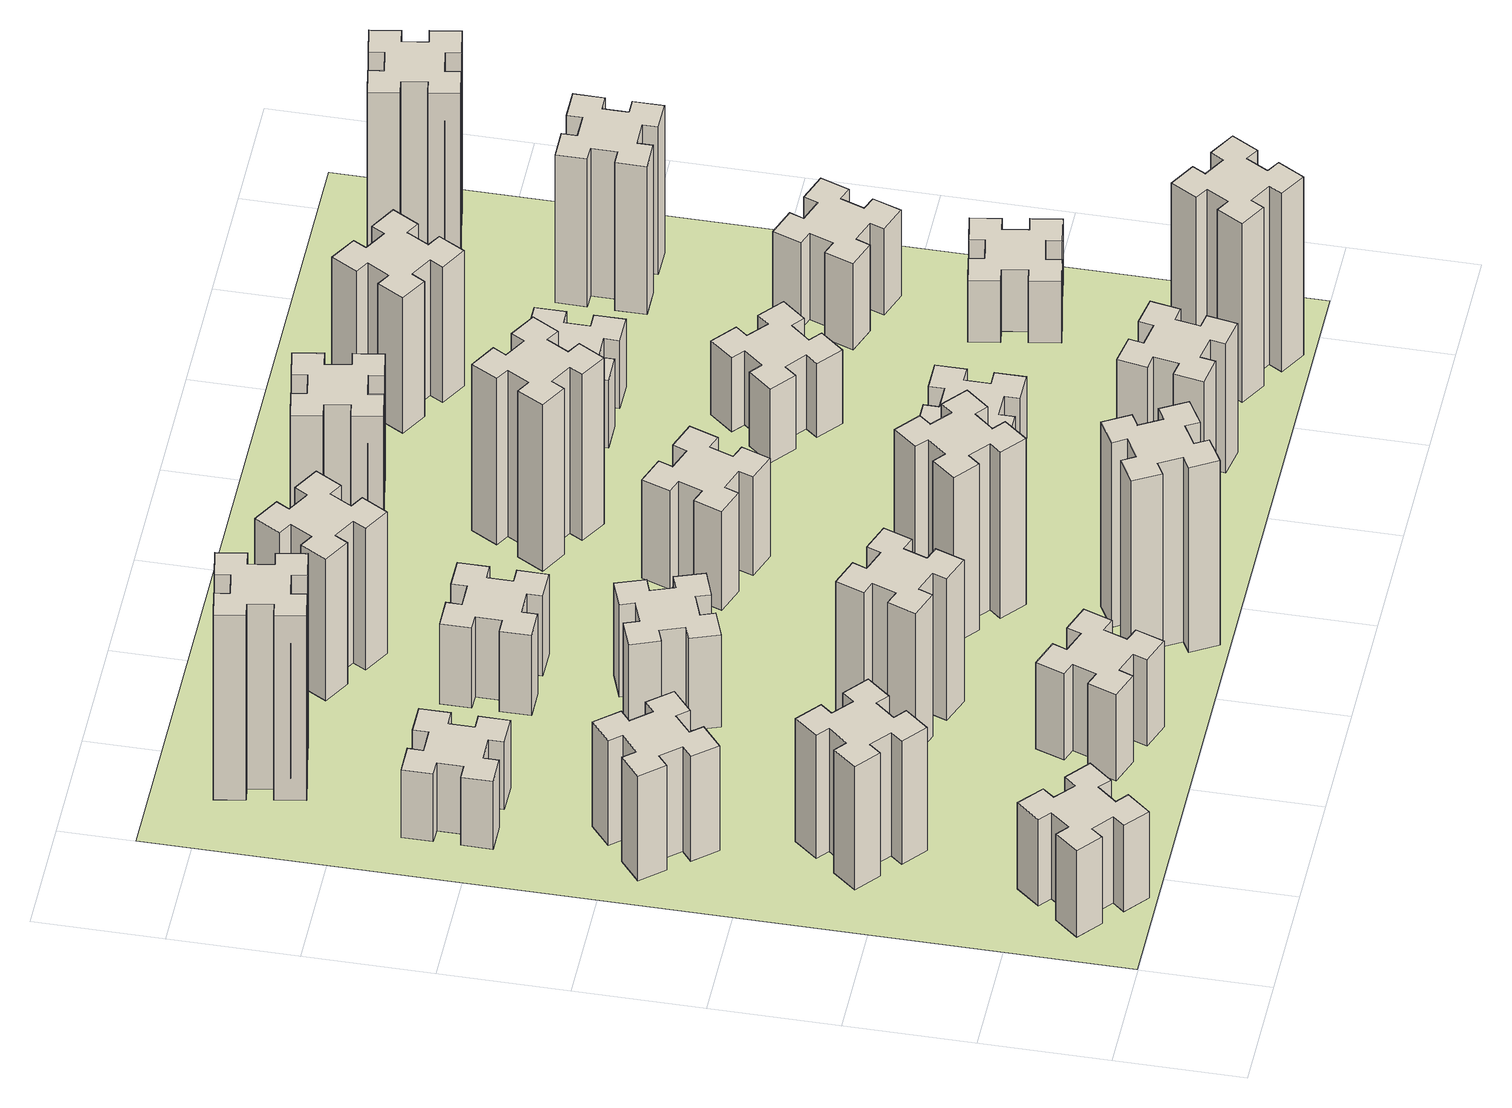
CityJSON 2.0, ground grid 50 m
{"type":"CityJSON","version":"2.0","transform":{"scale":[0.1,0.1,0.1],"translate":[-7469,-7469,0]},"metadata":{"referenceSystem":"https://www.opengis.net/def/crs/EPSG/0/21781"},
"CityObjects":{
"building1":{"type":"Building","attributes":{"class":"1000","function":"1000","usage":"1000","yearOfConstruction":2016,"roofType":"1000","measuredHeight":42,"storeysAboveGround":30,"storeysBelowGround":0},"geometry":[{"type":"Solid","lod":"1","boundaries":[[[[0,1,2,3,4,5,6,7,8,9,10,11,12,13,14,15,16,17,18,19]],[[17,16,20,21]],[[16,15,22,20]],[[15,14,23,22]],[[14,13,24,23]],[[13,12,25,24]],[[12,11,26,25]],[[11,10,27,26]],[[10,9,28,27]],[[9,8,29,28]],[[8,7,30,29]],[[7,6,31,30]],[[6,5,32,31]],[[5,4,33,32]],[[4,3,34,33]],[[3,2,35,34]],[[2,1,36,35]],[[1,0,37,36]],[[0,19,38,37]],[[19,18,39,38]],[[18,17,21,39]],[[24,25,26,27,28,29,30,31,32,33,34,35,36,37,38,39,21,20,22,23]]]]}]},
"building2":{"type":"Building","attributes":{"class":"1000","function":"1000","usage":"1000","yearOfConstruction":2016,"roofType":"1000","measuredHeight":60,"storeysAboveGround":30,"storeysBelowGround":0},"geometry":[{"type":"Solid","lod":"1","boundaries":[[[[40,41,42,43,44,45,46,47,48,49,50,51,52,53,54,55,56,57,58,59]],[[57,56,60,61]],[[56,55,62,60]],[[55,54,63,62]],[[54,53,64,63]],[[53,52,65,64]],[[52,51,66,65]],[[51,50,67,66]],[[50,49,68,67]],[[49,48,69,68]],[[48,47,70,69]],[[47,46,71,70]],[[46,45,72,71]],[[45,44,73,72]],[[44,43,74,73]],[[43,42,75,74]],[[42,41,76,75]],[[41,40,77,76]],[[40,59,78,77]],[[59,58,79,78]],[[58,57,61,79]],[[64,65,66,67,68,69,70,71,72,73,74,75,76,77,78,79,61,60,62,63]]]]}]},
"building3":{"type":"Building","attributes":{"class":"1000","function":"1000","usage":"1000","yearOfConstruction":2016,"roofType":"1000","measuredHeight":51,"storeysAboveGround":30,"storeysBelowGround":0},"geometry":[{"type":"Solid","lod":"1","boundaries":[[[[80,81,82,83,84,85,86,87,88,89,90,91,92,93,94,95,96,97,98,99]],[[97,96,100,101]],[[96,95,102,100]],[[95,94,103,102]],[[94,93,104,103]],[[93,92,105,104]],[[92,91,106,105]],[[91,90,107,106]],[[90,89,108,107]],[[89,88,109,108]],[[88,87,110,109]],[[87,86,111,110]],[[86,85,112,111]],[[85,84,113,112]],[[84,83,114,113]],[[83,82,115,114]],[[82,81,116,115]],[[81,80,117,116]],[[80,99,118,117]],[[99,98,119,118]],[[98,97,101,119]],[[104,105,106,107,108,109,110,111,112,113,114,115,116,117,118,119,101,100,102,103]]]]}]},
"building4":{"type":"Building","attributes":{"class":"1000","function":"1000","usage":"1000","yearOfConstruction":2016,"roofType":"1000","measuredHeight":33,"storeysAboveGround":30,"storeysBelowGround":0},"geometry":[{"type":"Solid","lod":"1","boundaries":[[[[120,121,122,123,124,125,126,127,128,129,130,131,132,133,134,135,136,137,138,139]],[[137,136,140,141]],[[136,135,142,140]],[[135,134,143,142]],[[134,133,144,143]],[[133,132,145,144]],[[132,131,146,145]],[[131,130,147,146]],[[130,129,148,147]],[[129,128,149,148]],[[128,127,150,149]],[[127,126,151,150]],[[126,125,152,151]],[[125,124,153,152]],[[124,123,154,153]],[[123,122,155,154]],[[122,121,156,155]],[[121,120,157,156]],[[120,139,158,157]],[[139,138,159,158]],[[138,137,141,159]],[[144,145,146,147,148,149,150,151,152,153,154,155,156,157,158,159,141,140,142,143]]]]}]},
"building5":{"type":"Building","attributes":{"class":"1000","function":"1000","usage":"1000","yearOfConstruction":2016,"roofType":"1000","measuredHeight":42,"storeysAboveGround":30,"storeysBelowGround":0},"geometry":[{"type":"Solid","lod":"1","boundaries":[[[[160,161,162,163,164,165,166,167,168,169,170,171,172,173,174,175,176,177,178,179]],[[177,176,180,181]],[[176,175,182,180]],[[175,174,183,182]],[[174,173,184,183]],[[173,172,185,184]],[[172,171,186,185]],[[171,170,187,186]],[[170,169,188,187]],[[169,168,189,188]],[[168,167,190,189]],[[167,166,191,190]],[[166,165,192,191]],[[165,164,193,192]],[[164,163,194,193]],[[163,162,195,194]],[[162,161,196,195]],[[161,160,197,196]],[[160,179,198,197]],[[179,178,199,198]],[[178,177,181,199]],[[184,185,186,187,188,189,190,191,192,193,194,195,196,197,198,199,181,180,182,183]]]]}]},
"building6":{"type":"Building","attributes":{"class":"1000","function":"1000","usage":"1000","yearOfConstruction":2016,"roofType":"1000","measuredHeight":90,"storeysAboveGround":30,"storeysBelowGround":0},"geometry":[{"type":"Solid","lod":"1","boundaries":[[[[200,201,202,203,204,205,206,207,208,209,210,211,212,213,214,215,216,217,218,219]],[[217,216,220,221]],[[216,215,222,220]],[[215,214,223,222]],[[214,213,224,223]],[[213,212,225,224]],[[212,211,226,225]],[[211,210,227,226]],[[210,209,228,227]],[[209,208,229,228]],[[208,207,230,229]],[[207,206,231,230]],[[206,205,232,231]],[[205,204,233,232]],[[204,203,234,233]],[[203,202,235,234]],[[202,201,236,235]],[[201,200,237,236]],[[200,219,238,237]],[[219,218,239,238]],[[218,217,221,239]],[[224,225,226,227,228,229,230,231,232,233,234,235,236,237,238,239,221,220,222,223]]]]}]},
"building7":{"type":"Building","attributes":{"class":"1000","function":"1000","usage":"1000","yearOfConstruction":2016,"roofType":"1000","measuredHeight":69,"storeysAboveGround":30,"storeysBelowGround":0},"geometry":[{"type":"Solid","lod":"1","boundaries":[[[[240,241,242,243,244,245,246,247,248,249,250,251,252,253,254,255,256,257,258,259]],[[257,256,260,261]],[[256,255,262,260]],[[255,254,263,262]],[[254,253,264,263]],[[253,252,265,264]],[[252,251,266,265]],[[251,250,267,266]],[[250,249,268,267]],[[249,248,269,268]],[[248,247,270,269]],[[247,246,271,270]],[[246,245,272,271]],[[245,244,273,272]],[[244,243,274,273]],[[243,242,275,274]],[[242,241,276,275]],[[241,240,277,276]],[[240,259,278,277]],[[259,258,279,278]],[[258,257,261,279]],[[264,265,266,267,268,269,270,271,272,273,274,275,276,277,278,279,261,260,262,263]]]]}]},
"building8":{"type":"Building","attributes":{"class":"1000","function":"1000","usage":"1000","yearOfConstruction":2016,"roofType":"1000","measuredHeight":45,"storeysAboveGround":30,"storeysBelowGround":0},"geometry":[{"type":"Solid","lod":"1","boundaries":[[[[280,281,282,283,284,285,286,287,288,289,290,291,292,293,294,295,296,297,298,299]],[[297,296,300,301]],[[296,295,302,300]],[[295,294,303,302]],[[294,293,304,303]],[[293,292,305,304]],[[292,291,306,305]],[[291,290,307,306]],[[290,289,308,307]],[[289,288,309,308]],[[288,287,310,309]],[[287,286,311,310]],[[286,285,312,311]],[[285,284,313,312]],[[284,283,314,313]],[[283,282,315,314]],[[282,281,316,315]],[[281,280,317,316]],[[280,299,318,317]],[[299,298,319,318]],[[298,297,301,319]],[[304,305,306,307,308,309,310,311,312,313,314,315,316,317,318,319,301,300,302,303]]]]}]},
"building9":{"type":"Building","attributes":{"class":"1000","function":"1000","usage":"1000","yearOfConstruction":2016,"roofType":"1000","measuredHeight":39,"storeysAboveGround":30,"storeysBelowGround":0},"geometry":[{"type":"Solid","lod":"1","boundaries":[[[[320,321,322,323,324,325,326,327,328,329,330,331,332,333,334,335,336,337,338,339]],[[337,336,340,341]],[[336,335,342,340]],[[335,334,343,342]],[[334,333,344,343]],[[333,332,345,344]],[[332,331,346,345]],[[331,330,347,346]],[[330,329,348,347]],[[329,328,349,348]],[[328,327,350,349]],[[327,326,351,350]],[[326,325,352,351]],[[325,324,353,352]],[[324,323,354,353]],[[323,322,355,354]],[[322,321,356,355]],[[321,320,357,356]],[[320,339,358,357]],[[339,338,359,358]],[[338,337,341,359]],[[344,345,346,347,348,349,350,351,352,353,354,355,356,357,358,359,341,340,342,343]]]]}]},
"building10":{"type":"Building","attributes":{"class":"1000","function":"1000","usage":"1000","yearOfConstruction":2016,"roofType":"1000","measuredHeight":90,"storeysAboveGround":30,"storeysBelowGround":0},"geometry":[{"type":"Solid","lod":"1","boundaries":[[[[360,361,362,363,364,365,366,367,368,369,370,371,372,373,374,375,376,377,378,379]],[[377,376,380,381]],[[376,375,382,380]],[[375,374,383,382]],[[374,373,384,383]],[[373,372,385,384]],[[372,371,386,385]],[[371,370,387,386]],[[370,369,388,387]],[[369,368,389,388]],[[368,367,390,389]],[[367,366,391,390]],[[366,365,392,391]],[[365,364,393,392]],[[364,363,394,393]],[[363,362,395,394]],[[362,361,396,395]],[[361,360,397,396]],[[360,379,398,397]],[[379,378,399,398]],[[378,377,381,399]],[[384,385,386,387,388,389,390,391,392,393,394,395,396,397,398,399,381,380,382,383]]]]}]},
"building11":{"type":"Building","attributes":{"class":"1000","function":"1000","usage":"1000","yearOfConstruction":2016,"roofType":"1000","measuredHeight":69,"storeysAboveGround":30,"storeysBelowGround":0},"geometry":[{"type":"Solid","lod":"1","boundaries":[[[[400,401,402,403,404,405,406,407,408,409,410,411,412,413,414,415,416,417,418,419]],[[417,416,420,421]],[[416,415,422,420]],[[415,414,423,422]],[[414,413,424,423]],[[413,412,425,424]],[[412,411,426,425]],[[411,410,427,426]],[[410,409,428,427]],[[409,408,429,428]],[[408,407,430,429]],[[407,406,431,430]],[[406,405,432,431]],[[405,404,433,432]],[[404,403,434,433]],[[403,402,435,434]],[[402,401,436,435]],[[401,400,437,436]],[[400,419,438,437]],[[419,418,439,438]],[[418,417,421,439]],[[424,425,426,427,428,429,430,431,432,433,434,435,436,437,438,439,421,420,422,423]]]]}]},
"building12":{"type":"Building","attributes":{"class":"1000","function":"1000","usage":"1000","yearOfConstruction":2016,"roofType":"1000","measuredHeight":81,"storeysAboveGround":30,"storeysBelowGround":0},"geometry":[{"type":"Solid","lod":"1","boundaries":[[[[440,441,442,443,444,445,446,447,448,449,450,451,452,453,454,455,456,457,458,459]],[[457,456,460,461]],[[456,455,462,460]],[[455,454,463,462]],[[454,453,464,463]],[[453,452,465,464]],[[452,451,466,465]],[[451,450,467,466]],[[450,449,468,467]],[[449,448,469,468]],[[448,447,470,469]],[[447,446,471,470]],[[446,445,472,471]],[[445,444,473,472]],[[444,443,474,473]],[[443,442,475,474]],[[442,441,476,475]],[[441,440,477,476]],[[440,459,478,477]],[[459,458,479,478]],[[458,457,461,479]],[[464,465,466,467,468,469,470,471,472,473,474,475,476,477,478,479,461,460,462,463]]]]}]},
"building13":{"type":"Building","attributes":{"class":"1000","function":"1000","usage":"1000","yearOfConstruction":2016,"roofType":"1000","measuredHeight":48,"storeysAboveGround":30,"storeysBelowGround":0},"geometry":[{"type":"Solid","lod":"1","boundaries":[[[[480,481,482,483,484,485,486,487,488,489,490,491,492,493,494,495,496,497,498,499]],[[497,496,500,501]],[[496,495,502,500]],[[495,494,503,502]],[[494,493,504,503]],[[493,492,505,504]],[[492,491,506,505]],[[491,490,507,506]],[[490,489,508,507]],[[489,488,509,508]],[[488,487,510,509]],[[487,486,511,510]],[[486,485,512,511]],[[485,484,513,512]],[[484,483,514,513]],[[483,482,515,514]],[[482,481,516,515]],[[481,480,517,516]],[[480,499,518,517]],[[499,498,519,518]],[[498,497,501,519]],[[504,505,506,507,508,509,510,511,512,513,514,515,516,517,518,519,501,500,502,503]]]]}]},
"building14":{"type":"Building","attributes":{"class":"1000","function":"1000","usage":"1000","yearOfConstruction":2016,"roofType":"1000","measuredHeight":81,"storeysAboveGround":30,"storeysBelowGround":0},"geometry":[{"type":"Solid","lod":"1","boundaries":[[[[520,521,522,523,524,525,526,527,528,529,530,531,532,533,534,535,536,537,538,539]],[[537,536,540,541]],[[536,535,542,540]],[[535,534,543,542]],[[534,533,544,543]],[[533,532,545,544]],[[532,531,546,545]],[[531,530,547,546]],[[530,529,548,547]],[[529,528,549,548]],[[528,527,550,549]],[[527,526,551,550]],[[526,525,552,551]],[[525,524,553,552]],[[524,523,554,553]],[[523,522,555,554]],[[522,521,556,555]],[[521,520,557,556]],[[520,539,558,557]],[[539,538,559,558]],[[538,537,541,559]],[[544,545,546,547,548,549,550,551,552,553,554,555,556,557,558,559,541,540,542,543]]]]}]},
"building15":{"type":"Building","attributes":{"class":"1000","function":"1000","usage":"1000","yearOfConstruction":2016,"roofType":"1000","measuredHeight":63,"storeysAboveGround":30,"storeysBelowGround":0},"geometry":[{"type":"Solid","lod":"1","boundaries":[[[[560,561,562,563,564,565,566,567,568,569,570,571,572,573,574,575,576,577,578,579]],[[577,576,580,581]],[[576,575,582,580]],[[575,574,583,582]],[[574,573,584,583]],[[573,572,585,584]],[[572,571,586,585]],[[571,570,587,586]],[[570,569,588,587]],[[569,568,589,588]],[[568,567,590,589]],[[567,566,591,590]],[[566,565,592,591]],[[565,564,593,592]],[[564,563,594,593]],[[563,562,595,594]],[[562,561,596,595]],[[561,560,597,596]],[[560,579,598,597]],[[579,578,599,598]],[[578,577,581,599]],[[584,585,586,587,588,589,590,591,592,593,594,595,596,597,598,599,581,580,582,583]]]]}]},
"building16":{"type":"Building","attributes":{"class":"1000","function":"1000","usage":"1000","yearOfConstruction":2016,"roofType":"1000","measuredHeight":30,"storeysAboveGround":30,"storeysBelowGround":0},"geometry":[{"type":"Solid","lod":"1","boundaries":[[[[600,601,602,603,604,605,606,607,608,609,610,611,612,613,614,615,616,617,618,619]],[[617,616,620,621]],[[616,615,622,620]],[[615,614,623,622]],[[614,613,624,623]],[[613,612,625,624]],[[612,611,626,625]],[[611,610,627,626]],[[610,609,628,627]],[[609,608,629,628]],[[608,607,630,629]],[[607,606,631,630]],[[606,605,632,631]],[[605,604,633,632]],[[604,603,634,633]],[[603,602,635,634]],[[602,601,636,635]],[[601,600,637,636]],[[600,619,638,637]],[[619,618,639,638]],[[618,617,621,639]],[[624,625,626,627,628,629,630,631,632,633,634,635,636,637,638,639,621,620,622,623]]]]}]},
"building17":{"type":"Building","attributes":{"class":"1000","function":"1000","usage":"1000","yearOfConstruction":2016,"roofType":"1000","measuredHeight":57,"storeysAboveGround":30,"storeysBelowGround":0},"geometry":[{"type":"Solid","lod":"1","boundaries":[[[[640,641,642,643,644,645,646,647,648,649,650,651,652,653,654,655,656,657,658,659]],[[657,656,660,661]],[[656,655,662,660]],[[655,654,663,662]],[[654,653,664,663]],[[653,652,665,664]],[[652,651,666,665]],[[651,650,667,666]],[[650,649,668,667]],[[649,648,669,668]],[[648,647,670,669]],[[647,646,671,670]],[[646,645,672,671]],[[645,644,673,672]],[[644,643,674,673]],[[643,642,675,674]],[[642,641,676,675]],[[641,640,677,676]],[[640,659,678,677]],[[659,658,679,678]],[[658,657,661,679]],[[664,665,666,667,668,669,670,671,672,673,674,675,676,677,678,679,661,660,662,663]]]]}]},
"building18":{"type":"Building","attributes":{"class":"1000","function":"1000","usage":"1000","yearOfConstruction":2016,"roofType":"1000","measuredHeight":36,"storeysAboveGround":30,"storeysBelowGround":0},"geometry":[{"type":"Solid","lod":"1","boundaries":[[[[680,681,682,683,684,685,686,687,688,689,690,691,692,693,694,695,696,697,698,699]],[[697,696,700,701]],[[696,695,702,700]],[[695,694,703,702]],[[694,693,704,703]],[[693,692,705,704]],[[692,691,706,705]],[[691,690,707,706]],[[690,689,708,707]],[[689,688,709,708]],[[688,687,710,709]],[[687,686,711,710]],[[686,685,712,711]],[[685,684,713,712]],[[684,683,714,713]],[[683,682,715,714]],[[682,681,716,715]],[[681,680,717,716]],[[680,699,718,717]],[[699,698,719,718]],[[698,697,701,719]],[[704,705,706,707,708,709,710,711,712,713,714,715,716,717,718,719,701,700,702,703]]]]}]},
"building19":{"type":"Building","attributes":{"class":"1000","function":"1000","usage":"1000","yearOfConstruction":2016,"roofType":"1000","measuredHeight":33,"storeysAboveGround":30,"storeysBelowGround":0},"geometry":[{"type":"Solid","lod":"1","boundaries":[[[[720,721,722,723,724,725,726,727,728,729,730,731,732,733,734,735,736,737,738,739]],[[737,736,740,741]],[[736,735,742,740]],[[735,734,743,742]],[[734,733,744,743]],[[733,732,745,744]],[[732,731,746,745]],[[731,730,747,746]],[[730,729,748,747]],[[729,728,749,748]],[[728,727,750,749]],[[727,726,751,750]],[[726,725,752,751]],[[725,724,753,752]],[[724,723,754,753]],[[723,722,755,754]],[[722,721,756,755]],[[721,720,757,756]],[[720,739,758,757]],[[739,738,759,758]],[[738,737,741,759]],[[744,745,746,747,748,749,750,751,752,753,754,755,756,757,758,759,741,740,742,743]]]]}]},
"building20":{"type":"Building","attributes":{"class":"1000","function":"1000","usage":"1000","yearOfConstruction":2016,"roofType":"1000","measuredHeight":87,"storeysAboveGround":30,"storeysBelowGround":0},"geometry":[{"type":"Solid","lod":"1","boundaries":[[[[760,761,762,763,764,765,766,767,768,769,770,771,772,773,774,775,776,777,778,779]],[[777,776,780,781]],[[776,775,782,780]],[[775,774,783,782]],[[774,773,784,783]],[[773,772,785,784]],[[772,771,786,785]],[[771,770,787,786]],[[770,769,788,787]],[[769,768,789,788]],[[768,767,790,789]],[[767,766,791,790]],[[766,765,792,791]],[[765,764,793,792]],[[764,763,794,793]],[[763,762,795,794]],[[762,761,796,795]],[[761,760,797,796]],[[760,779,798,797]],[[779,778,799,798]],[[778,777,781,799]],[[784,785,786,787,788,789,790,791,792,793,794,795,796,797,798,799,781,780,782,783]]]]}]},
"building21":{"type":"Building","attributes":{"class":"1000","function":"1000","usage":"1000","yearOfConstruction":2016,"roofType":"1000","measuredHeight":66,"storeysAboveGround":30,"storeysBelowGround":0},"geometry":[{"type":"Solid","lod":"1","boundaries":[[[[800,801,802,803,804,805,806,807,808,809,810,811,812,813,814,815,816,817,818,819]],[[817,816,820,821]],[[816,815,822,820]],[[815,814,823,822]],[[814,813,824,823]],[[813,812,825,824]],[[812,811,826,825]],[[811,810,827,826]],[[810,809,828,827]],[[809,808,829,828]],[[808,807,830,829]],[[807,806,831,830]],[[806,805,832,831]],[[805,804,833,832]],[[804,803,834,833]],[[803,802,835,834]],[[802,801,836,835]],[[801,800,837,836]],[[800,819,838,837]],[[819,818,839,838]],[[818,817,821,839]],[[824,825,826,827,828,829,830,831,832,833,834,835,836,837,838,839,821,820,822,823]]]]}]},
"building22":{"type":"Building","attributes":{"class":"1000","function":"1000","usage":"1000","yearOfConstruction":2016,"roofType":"1000","measuredHeight":30,"storeysAboveGround":30,"storeysBelowGround":0},"geometry":[{"type":"Solid","lod":"1","boundaries":[[[[840,841,842,843,844,845,846,847,848,849,850,851,852,853,854,855,856,857,858,859]],[[857,856,860,861]],[[856,855,862,860]],[[855,854,863,862]],[[854,853,864,863]],[[853,852,865,864]],[[852,851,866,865]],[[851,850,867,866]],[[850,849,868,867]],[[849,848,869,868]],[[848,847,870,869]],[[847,846,871,870]],[[846,845,872,871]],[[845,844,873,872]],[[844,843,874,873]],[[843,842,875,874]],[[842,841,876,875]],[[841,840,877,876]],[[840,859,878,877]],[[859,858,879,878]],[[858,857,861,879]],[[864,865,866,867,868,869,870,871,872,873,874,875,876,877,878,879,861,860,862,863]]]]}]},
"building23":{"type":"Building","attributes":{"class":"1000","function":"1000","usage":"1000","yearOfConstruction":2016,"roofType":"1000","measuredHeight":42,"storeysAboveGround":30,"storeysBelowGround":0},"geometry":[{"type":"Solid","lod":"1","boundaries":[[[[880,881,882,883,884,885,886,887,888,889,890,891,892,893,894,895,896,897,898,899]],[[897,896,900,901]],[[896,895,902,900]],[[895,894,903,902]],[[894,893,904,903]],[[893,892,905,904]],[[892,891,906,905]],[[891,890,907,906]],[[890,889,908,907]],[[889,888,909,908]],[[888,887,910,909]],[[887,886,911,910]],[[886,885,912,911]],[[885,884,913,912]],[[884,883,914,913]],[[883,882,915,914]],[[882,881,916,915]],[[881,880,917,916]],[[880,899,918,917]],[[899,898,919,918]],[[898,897,901,919]],[[904,905,906,907,908,909,910,911,912,913,914,915,916,917,918,919,901,900,902,903]]]]}]},
"building24":{"type":"Building","attributes":{"class":"1000","function":"1000","usage":"1000","yearOfConstruction":2016,"roofType":"1000","measuredHeight":72,"storeysAboveGround":30,"storeysBelowGround":0},"geometry":[{"type":"Solid","lod":"1","boundaries":[[[[920,921,922,923,924,925,926,927,928,929,930,931,932,933,934,935,936,937,938,939]],[[937,936,940,941]],[[936,935,942,940]],[[935,934,943,942]],[[934,933,944,943]],[[933,932,945,944]],[[932,931,946,945]],[[931,930,947,946]],[[930,929,948,947]],[[929,928,949,948]],[[928,927,950,949]],[[927,926,951,950]],[[926,925,952,951]],[[925,924,953,952]],[[924,923,954,953]],[[923,922,955,954]],[[922,921,956,955]],[[921,920,957,956]],[[920,939,958,957]],[[939,938,959,958]],[[938,937,941,959]],[[944,945,946,947,948,949,950,951,952,953,954,955,956,957,958,959,941,940,942,943]]]]}]},
"building25":{"type":"Building","attributes":{"class":"1000","function":"1000","usage":"1000","yearOfConstruction":2016,"roofType":"1000","measuredHeight":84,"storeysAboveGround":30,"storeysBelowGround":0},"geometry":[{"type":"Solid","lod":"1","boundaries":[[[[960,961,962,963,964,965,966,967,968,969,970,971,972,973,974,975,976,977,978,979]],[[977,976,980,981]],[[976,975,982,980]],[[975,974,983,982]],[[974,973,984,983]],[[973,972,985,984]],[[972,971,986,985]],[[971,970,987,986]],[[970,969,988,987]],[[969,968,989,988]],[[968,967,990,989]],[[967,966,991,990]],[[966,965,992,991]],[[965,964,993,992]],[[964,963,994,993]],[[963,962,995,994]],[[962,961,996,995]],[[961,960,997,996]],[[960,979,998,997]],[[979,978,999,998]],[[978,977,981,999]],[[984,985,986,987,988,989,990,991,992,993,994,995,996,997,998,999,981,980,982,983]]]]}]},
"landuse1":{"type":"LandUse","attributes":{"name":"plot1","function":"1010"},"geometry":[{"type":"MultiSurface","lod":"1","boundaries":[[[1000,1001,1002,1003]]]}]}
},
"vertices":[
[266,223,0],[343,159,0],[304,113,0],[396,36,0],[473,128,0],[427,166,0],[492,243,0],[538,204,0],[615,296,0],[523,373,0],[484,327,0],[408,392,0],[446,438,0],[354,515,0],[277,423,0],[323,384,0],[259,308,0],[213,346,0],[136,254,0],[228,177,0],[259,308,420],[213,346,420],[323,384,420],[277,423,420],[354,515,420],[446,438,420],[408,392,420],[484,327,420],[523,373,420],[615,296,420],[538,204,420],[492,243,420],[427,166,420],[473,128,420],[396,36,420],[304,113,420],[343,159,420],[266,223,420],[228,177,420],[136,254,420],
[527,1006,0],[592,1083,0],[638,1044,0],[715,1136,0],[623,1213,0],[584,1167,0],[508,1232,0],[546,1278,0],[454,1355,0],[377,1263,0],[423,1224,0],[359,1148,0],[313,1186,0],[236,1094,0],[328,1017,0],[366,1063,0],[443,999,0],[404,953,0],[496,876,0],[573,968,0],[443,999,600],[404,953,600],[366,1063,600],[328,1017,600],[236,1094,600],[313,1186,600],[359,1148,600],[423,1224,600],[377,1263,600],[454,1355,600],[546,1278,600],[508,1232,600],[584,1167,600],[623,1213,600],[715,1136,600],[638,1044,600],[592,1083,600],[527,1006,600],[573,968,600],[496,876,600],
[492,1888,0],[427,1964,0],[473,2003,0],[396,2095,0],[304,2018,0],[343,1972,0],[266,1907,0],[228,1953,0],[136,1876,0],[213,1784,0],[259,1823,0],[323,1746,0],[277,1708,0],[354,1616,0],[446,1693,0],[408,1739,0],[484,1803,0],[523,1757,0],[615,1834,0],[538,1926,0],[484,1803,510],[523,1757,510],[408,1739,510],[446,1693,510],[354,1616,510],[277,1708,510],[323,1746,510],[259,1823,510],[213,1784,510],[136,1876,510],[228,1953,510],[266,1907,510],[343,1972,510],[304,2018,510],[396,2095,510],[473,2003,510],[427,1964,510],[492,1888,510],[538,1926,510],[615,1834,510],
[485,2545,0],[485,2645,0],[545,2645,0],[545,2765,0],[425,2765,0],[425,2705,0],[325,2705,0],[325,2765,0],[205,2765,0],[205,2645,0],[265,2645,0],[265,2545,0],[205,2545,0],[205,2425,0],[325,2425,0],[325,2485,0],[425,2485,0],[425,2425,0],[545,2425,0],[545,2545,0],[425,2485,330],[425,2425,330],[325,2485,330],[325,2425,330],[205,2425,330],[205,2545,330],[265,2545,330],[265,2645,330],[205,2645,330],[205,2765,330],[325,2765,330],[325,2705,330],[425,2705,330],[425,2765,330],[545,2765,330],[545,2645,330],[485,2645,330],[485,2545,330],[545,2545,330],[545,2425,330],
[1302,291,0],[1336,385,0],[1392,364,0],[1433,477,0],[1320,518,0],[1300,462,0],[1206,496,0],[1227,552,0],[1114,593,0],[1073,480,0],[1129,460,0],[1095,366,0],[1039,387,0],[997,274,0],[1110,233,0],[1131,289,0],[1225,255,0],[1204,199,0],[1317,157,0],[1358,270,0],[1225,255,420],[1204,199,420],[1131,289,420],[1110,233,420],[997,274,420],[1039,387,420],[1095,366,420],[1129,460,420],[1073,480,420],[1114,593,420],[1227,552,420],[1206,496,420],[1300,462,420],[1320,518,420],[1433,477,420],[1392,364,420],[1336,385,420],[1302,291,420],[1358,270,420],[1317,157,420],
[592,3305,0],[575,3404,0],[634,3414,0],[613,3532,0],[495,3511,0],[505,3452,0],[407,3435,0],[397,3494,0],[278,3473,0],[299,3355,0],[358,3365,0],[376,3267,0],[317,3257,0],[337,3138,0],[456,3159,0],[445,3218,0],[544,3236,0],[554,3177,0],[672,3197,0],[651,3316,0],[544,3236,900],[554,3177,900],[445,3218,900],[456,3159,900],[337,3138,900],[317,3257,900],[376,3267,900],[358,3365,900],[299,3355,900],[278,3473,900],[397,3494,900],[407,3435,900],[505,3452,900],[495,3511,900],[613,3532,900],[634,3414,900],[575,3404,900],[592,3305,900],[651,3316,900],[672,3197,900],
[1302,1031,0],[1336,1125,0],[1392,1104,0],[1433,1217,0],[1320,1258,0],[1300,1202,0],[1206,1236,0],[1227,1292,0],[1114,1333,0],[1073,1220,0],[1129,1200,0],[1095,1106,0],[1039,1127,0],[997,1014,0],[1110,973,0],[1131,1029,0],[1225,995,0],[1204,939,0],[1317,897,0],[1358,1010,0],[1225,995,690],[1204,939,690],[1131,1029,690],[1110,973,690],[997,1014,690],[1039,1127,690],[1095,1106,690],[1129,1200,690],[1073,1220,690],[1114,1333,690],[1227,1292,690],[1206,1236,690],[1300,1202,690],[1320,1258,690],[1433,1217,690],[1392,1104,690],[1336,1125,690],[1302,1031,690],[1358,1010,690],[1317,897,690],
[995,1965,0],[1029,1871,0],[973,1850,0],[1014,1737,0],[1127,1779,0],[1106,1835,0],[1200,1869,0],[1220,1813,0],[1333,1854,0],[1292,1967,0],[1236,1946,0],[1202,2040,0],[1258,2060,0],[1217,2173,0],[1104,2132,0],[1125,2076,0],[1031,2042,0],[1010,2098,0],[897,2057,0],[939,1944,0],[1031,2042,450],[1010,2098,450],[1125,2076,450],[1104,2132,450],[1217,2173,450],[1258,2060,450],[1202,2040,450],[1236,1946,450],[1292,1967,450],[1333,1854,450],[1220,1813,450],[1200,1869,450],[1106,1835,450],[1127,1779,450],[1014,1737,450],[973,1850,450],[1029,1871,450],[995,1965,450],[939,1944,450],[897,2057,450],
[1005,2645,0],[1005,2545,0],[945,2545,0],[945,2425,0],[1065,2425,0],[1065,2485,0],[1165,2485,0],[1165,2425,0],[1285,2425,0],[1285,2545,0],[1225,2545,0],[1225,2645,0],[1285,2645,0],[1285,2765,0],[1165,2765,0],[1165,2705,0],[1065,2705,0],[1065,2765,0],[945,2765,0],[945,2645,0],[1065,2705,390],[1065,2765,390],[1165,2705,390],[1165,2765,390],[1285,2765,390],[1285,2645,390],[1225,2645,390],[1225,2545,390],[1285,2545,390],[1285,2425,390],[1165,2425,390],[1165,2485,390],[1065,2485,390],[1065,2425,390],[945,2425,390],[945,2545,390],[1005,2545,390],[1005,2645,390],[945,2645,390],[945,2765,390],
[1844,396,0],[1757,346,0],[1727,398,0],[1623,338,0],[1683,234,0],[1735,264,0],[1785,177,0],[1733,147,0],[1793,43,0],[1897,103,0],[1867,155,0],[1954,205,0],[1984,153,0],[2088,213,0],[2028,317,0],[1976,287,0],[1926,374,0],[1978,404,0],[1918,508,0],[1814,448,0],[1926,374,900],[1978,404,900],[1976,287,900],[2028,317,900],[2088,213,900],[1984,153,900],[1954,205,900],[1867,155,900],[1897,103,900],[1793,43,900],[1733,147,900],[1785,177,900],[1735,264,900],[1683,234,900],[1623,338,900],[1727,398,900],[1757,346,900],[1844,396,900],[1814,448,900],[1918,508,900],
[1186,3137,0],[1236,3224,0],[1288,3194,0],[1348,3298,0],[1244,3358,0],[1214,3306,0],[1127,3356,0],[1157,3408,0],[1053,3468,0],[993,3364,0],[1045,3334,0],[995,3247,0],[943,3277,0],[883,3173,0],[987,3113,0],[1017,3165,0],[1104,3115,0],[1074,3063,0],[1178,3003,0],[1238,3107,0],[1104,3115,690],[1074,3063,690],[1017,3165,690],[987,3113,690],[883,3173,690],[943,3277,690],[995,3247,690],[1045,3334,690],[993,3364,690],[1053,3468,690],[1157,3408,690],[1127,3356,690],[1214,3306,690],[1244,3358,690],[1348,3298,690],[1288,3194,690],[1236,3224,690],[1186,3137,690],[1238,3107,690],[1178,3003,690],
[1964,1067,0],[1888,1132,0],[1926,1178,0],[1834,1255,0],[1757,1163,0],[1803,1124,0],[1739,1048,0],[1693,1086,0],[1616,994,0],[1708,917,0],[1746,963,0],[1823,899,0],[1784,853,0],[1876,776,0],[1953,868,0],[1907,906,0],[1972,983,0],[2018,944,0],[2095,1036,0],[2003,1113,0],[1972,983,810],[2018,944,810],[1907,906,810],[1953,868,810],[1876,776,810],[1784,853,810],[1823,899,810],[1746,963,810],[1708,917,810],[1616,994,810],[1693,1086,810],[1739,1048,810],[1803,1124,810],[1757,1163,810],[1834,1255,810],[1926,1178,810],[1888,1132,810],[1964,1067,810],[2003,1113,810],[2095,1036,810],
[1940,2042,0],[1846,2076,0],[1867,2132,0],[1754,2173,0],[1713,2060,0],[1769,2040,0],[1735,1946,0],[1679,1967,0],[1637,1854,0],[1750,1813,0],[1771,1869,0],[1865,1835,0],[1844,1779,0],[1957,1737,0],[1998,1850,0],[1942,1871,0],[1976,1965,0],[2032,1944,0],[2073,2057,0],[1960,2098,0],[1976,1965,480],[2032,1944,480],[1942,1871,480],[1998,1850,480],[1957,1737,480],[1844,1779,480],[1865,1835,480],[1771,1869,480],[1750,1813,480],[1637,1854,480],[1679,1967,480],[1735,1946,480],[1769,2040,480],[1713,2060,480],[1754,2173,480],[1867,2132,480],[1846,2076,480],[1940,2042,480],[1960,2098,480],[2073,2057,480],
[2054,2666,0],[1967,2716,0],[1997,2768,0],[1893,2828,0],[1833,2724,0],[1885,2694,0],[1835,2607,0],[1783,2637,0],[1723,2533,0],[1827,2473,0],[1857,2525,0],[1944,2475,0],[1914,2423,0],[2018,2363,0],[2078,2467,0],[2026,2497,0],[2076,2584,0],[2128,2554,0],[2188,2658,0],[2084,2718,0],[2076,2584,810],[2128,2554,810],[2026,2497,810],[2078,2467,810],[2018,2363,810],[1914,2423,810],[1944,2475,810],[1857,2525,810],[1827,2473,810],[1723,2533,810],[1783,2637,810],[1835,2607,810],[1885,2694,810],[1833,2724,810],[1893,2828,810],[1997,2768,810],[1967,2716,810],[2054,2666,810],[2084,2718,810],[2188,2658,810],
[2764,475,0],[2665,492,0],[2676,551,0],[2557,572,0],[2537,454,0],[2596,444,0],[2578,345,0],[2519,356,0],[2498,237,0],[2617,217,0],[2627,276,0],[2725,258,0],[2715,199,0],[2833,178,0],[2854,297,0],[2795,307,0],[2812,405,0],[2871,395,0],[2892,513,0],[2774,534,0],[2812,405,630],[2871,395,630],[2795,307,630],[2854,297,630],[2833,178,630],[2715,199,630],[2725,258,630],[2627,276,630],[2617,217,630],[2498,237,630],[2519,356,630],[2578,345,630],[2596,444,630],[2537,454,630],[2557,572,630],[2676,551,630],[2665,492,630],[2764,475,630],[2774,534,630],[2892,513,630],
[2485,1165,0],[2485,1065,0],[2425,1065,0],[2425,945,0],[2545,945,0],[2545,1005,0],[2645,1005,0],[2645,945,0],[2765,945,0],[2765,1065,0],[2705,1065,0],[2705,1165,0],[2765,1165,0],[2765,1285,0],[2645,1285,0],[2645,1225,0],[2545,1225,0],[2545,1285,0],[2425,1285,0],[2425,1165,0],[2545,1225,300],[2545,1285,300],[2645,1225,300],[2645,1285,300],[2765,1285,300],[2765,1165,300],[2705,1165,300],[2705,1065,300],[2765,1065,300],[2765,945,300],[2645,945,300],[2645,1005,300],[2545,1005,300],[2545,945,300],[2425,945,300],[2425,1065,300],[2485,1065,300],[2485,1165,300],[2425,1165,300],[2425,1285,300],
[1838,3365,0],[1856,3267,0],[1797,3257,0],[1817,3138,0],[1936,3159,0],[1925,3218,0],[2024,3236,0],[2034,3177,0],[2152,3197,0],[2131,3316,0],[2072,3305,0],[2055,3404,0],[2114,3414,0],[2093,3532,0],[1975,3511,0],[1985,3452,0],[1887,3435,0],[1877,3494,0],[1758,3473,0],[1779,3355,0],[1887,3435,570],[1877,3494,570],[1985,3452,570],[1975,3511,570],[2093,3532,570],[2114,3414,570],[2055,3404,570],[2072,3305,570],[2131,3316,570],[2152,3197,570],[2034,3177,570],[2024,3236,570],[1925,3218,570],[1936,3159,570],[1817,3138,570],[1797,3257,570],[1856,3267,570],[1838,3365,570],[1779,3355,570],[1758,3473,570],
[2747,1746,0],[2812,1823,0],[2858,1784,0],[2935,1876,0],[2843,1953,0],[2804,1907,0],[2728,1972,0],[2766,2018,0],[2674,2095,0],[2597,2003,0],[2643,1964,0],[2579,1888,0],[2533,1926,0],[2456,1834,0],[2548,1757,0],[2586,1803,0],[2663,1739,0],[2624,1693,0],[2716,1616,0],[2793,1708,0],[2663,1739,360],[2624,1693,360],[2586,1803,360],[2548,1757,360],[2456,1834,360],[2533,1926,360],[2579,1888,360],[2643,1964,360],[2597,2003,360],[2674,2095,360],[2766,2018,360],[2728,1972,360],[2804,1907,360],[2843,1953,360],[2935,1876,360],[2858,1784,360],[2812,1823,360],[2747,1746,360],[2793,1708,360],[2716,1616,360],
[2545,2485,0],[2645,2485,0],[2645,2425,0],[2765,2425,0],[2765,2545,0],[2705,2545,0],[2705,2645,0],[2765,2645,0],[2765,2765,0],[2645,2765,0],[2645,2705,0],[2545,2705,0],[2545,2765,0],[2425,2765,0],[2425,2645,0],[2485,2645,0],[2485,2545,0],[2425,2545,0],[2425,2425,0],[2545,2425,0],[2485,2545,330],[2425,2545,330],[2485,2645,330],[2425,2645,330],[2425,2765,330],[2545,2765,330],[2545,2705,330],[2645,2705,330],[2645,2765,330],[2765,2765,330],[2765,2645,330],[2705,2645,330],[2705,2545,330],[2765,2545,330],[2765,2425,330],[2645,2425,330],[2645,2485,330],[2545,2485,330],[2545,2425,330],[2425,2425,330],
[3265,374,0],[3215,287,0],[3163,317,0],[3103,213,0],[3207,153,0],[3237,205,0],[3324,155,0],[3294,103,0],[3398,43,0],[3458,147,0],[3406,177,0],[3456,264,0],[3508,234,0],[3568,338,0],[3464,398,0],[3434,346,0],[3347,396,0],[3377,448,0],[3273,508,0],[3213,404,0],[3347,396,870],[3377,448,870],[3434,346,870],[3464,398,870],[3568,338,870],[3508,234,870],[3456,264,870],[3406,177,870],[3458,147,870],[3398,43,870],[3294,103,870],[3324,155,870],[3237,205,870],[3207,153,870],[3103,213,870],[3163,317,870],[3215,287,870],[3265,374,870],[3213,404,870],[3273,508,870],
[2694,3306,0],[2607,3356,0],[2637,3408,0],[2533,3468,0],[2473,3364,0],[2525,3334,0],[2475,3247,0],[2423,3277,0],[2363,3173,0],[2467,3113,0],[2497,3165,0],[2584,3115,0],[2554,3063,0],[2658,3003,0],[2718,3107,0],[2666,3137,0],[2716,3224,0],[2768,3194,0],[2828,3298,0],[2724,3358,0],[2716,3224,660],[2768,3194,660],[2666,3137,660],[2718,3107,660],[2658,3003,660],[2554,3063,660],[2584,3115,660],[2497,3165,660],[2467,3113,660],[2363,3173,660],[2423,3277,660],[2475,3247,660],[2525,3334,660],[2473,3364,660],[2533,3468,660],[2637,3408,660],[2607,3356,660],[2694,3306,660],[2724,3358,660],[2828,3298,660],
[3552,1085,0],[3535,1184,0],[3594,1194,0],[3573,1312,0],[3455,1291,0],[3465,1232,0],[3367,1215,0],[3357,1274,0],[3238,1253,0],[3259,1135,0],[3318,1145,0],[3336,1047,0],[3277,1037,0],[3297,918,0],[3416,939,0],[3405,998,0],[3504,1016,0],[3514,957,0],[3632,977,0],[3611,1096,0],[3504,1016,300],[3514,957,300],[3405,998,300],[3416,939,300],[3297,918,300],[3277,1037,300],[3336,1047,300],[3318,1145,300],[3259,1135,300],[3238,1253,300],[3357,1274,300],[3367,1215,300],[3465,1232,300],[3455,1291,300],[3573,1312,300],[3594,1194,300],[3535,1184,300],[3552,1085,300],[3611,1096,300],[3632,977,300],
[3420,1842,0],[3326,1876,0],[3347,1932,0],[3234,1973,0],[3193,1860,0],[3249,1840,0],[3215,1746,0],[3159,1767,0],[3117,1654,0],[3230,1613,0],[3251,1669,0],[3345,1635,0],[3324,1579,0],[3437,1537,0],[3478,1650,0],[3422,1671,0],[3456,1765,0],[3512,1744,0],[3553,1857,0],[3440,1898,0],[3456,1765,420],[3512,1744,420],[3422,1671,420],[3478,1650,420],[3437,1537,420],[3324,1579,420],[3345,1635,420],[3251,1669,420],[3230,1613,420],[3117,1654,420],[3159,1767,420],[3215,1746,420],[3249,1840,420],[3193,1860,420],[3234,1973,420],[3347,1932,420],[3326,1876,420],[3420,1842,420],[3440,1898,420],[3553,1857,420],
[3385,2705,0],[3285,2705,0],[3285,2765,0],[3165,2765,0],[3165,2645,0],[3225,2645,0],[3225,2545,0],[3165,2545,0],[3165,2425,0],[3285,2425,0],[3285,2485,0],[3385,2485,0],[3385,2425,0],[3505,2425,0],[3505,2545,0],[3445,2545,0],[3445,2645,0],[3505,2645,0],[3505,2765,0],[3385,2765,0],[3445,2645,720],[3505,2645,720],[3445,2545,720],[3505,2545,720],[3505,2425,720],[3385,2425,720],[3385,2485,720],[3285,2485,720],[3285,2425,720],[3165,2425,720],[3165,2545,720],[3225,2545,720],[3225,2645,720],[3165,2645,720],[3165,2765,720],[3285,2765,720],[3285,2705,720],[3385,2705,720],[3385,2765,720],[3505,2765,720],
[3552,3305,0],[3535,3404,0],[3594,3414,0],[3573,3532,0],[3455,3511,0],[3465,3452,0],[3367,3435,0],[3357,3494,0],[3238,3473,0],[3259,3355,0],[3318,3365,0],[3336,3267,0],[3277,3257,0],[3297,3138,0],[3416,3159,0],[3405,3218,0],[3504,3236,0],[3514,3177,0],[3632,3197,0],[3611,3316,0],[3504,3236,840],[3514,3177,840],[3405,3218,840],[3416,3159,840],[3297,3138,840],[3277,3257,840],[3336,3267,840],[3318,3365,840],[3259,3355,840],[3238,3473,840],[3357,3494,840],[3367,3435,840],[3465,3452,840],[3455,3511,840],[3573,3532,840],[3594,3414,840],[3535,3404,840],[3552,3305,840],[3611,3316,840],[3632,3197,840],
[5,3705,0],[3705,3705,0],[3705,5,0],[5,5,0]
]}
